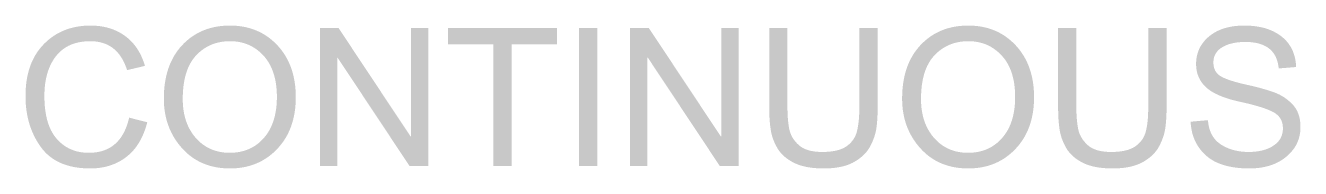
# Model space of a CAD drawing. Header units: millimetres. Extents: x -1336 to 24201, y -1370 to 16142.
# Drawn here: x 10057 to 11028, y 14217 to 14325 of the extents above; entities that cross this region are included whole.
import ezdxf

# ---------------------------------------------------------------- set-up
doc = ezdxf.new("R2010")
doc.units = ezdxf.units.MM
doc.layers.add('A-ANNO-TEXT', color=7, linetype='Continuous', lineweight=13)

msp = doc.modelspace()

# ---------------------------------------------------------------- hatches: boundary and pattern name
at = {"layer": 'A-ANNO-TEXT'}
h = msp.add_hatch(color=7, dxfattribs=at)
h.paths.add_polyline_path([(10150.2, 14251.68), (10149.6, 14249.5), (10148.95, 14247.4), (10148.24, 14245.36), (10147.48, 14243.4), (10146.67, 14241.5), (10145.8, 14239.68), (10144.88, 14237.92), (10143.91, 14236.24), (10142.88, 14234.62), (10141.8, 14233.08), (10140.67, 14231.6), (10139.48, 14230.2), (10138.24, 14228.87), (10136.94, 14227.6), (10135.59, 14226.41), (10134.19, 14225.29), (10132.75, 14224.23), (10131.27, 14223.25), (10129.75, 14222.33), (10128.2, 14221.48), (10126.61, 14220.7), (10124.99, 14219.98), (10123.33, 14219.34), (10121.63, 14218.76), (10119.9, 14218.25), (10118.14, 14217.81), (10116.34, 14217.43), (10114.5, 14217.13), (10112.63, 14216.89), (10110.72, 14216.72), (10108.78, 14216.62), (10106.8, 14216.58), (10105.2, 14216.6), (10103.63, 14216.65), (10102.09, 14216.73), (10100.57, 14216.84), (10099.08, 14216.98), (10097.62, 14217.15), (10096.19, 14217.36), (10094.78, 14217.59), (10093.4, 14217.86), (10092.05, 14218.16), (10090.73, 14218.49), (10089.43, 14218.86), (10088.16, 14219.25), (10086.92, 14219.68), (10085.7, 14220.13), (10084.51, 14220.62), (10083.35, 14221.14), (10082.22, 14221.69), (10081.11, 14222.28), (10080.04, 14222.89), (10078.99, 14223.54), (10077.96, 14224.22), (10076.97, 14224.93), (10076, 14225.67), (10075.06, 14226.44), (10074.14, 14227.25), (10073.25, 14228.08), (10072.4, 14228.95), (10071.56, 14229.85), (10070.76, 14230.78), (10069.98, 14231.74), (10069.23, 14232.74), (10067.8, 14234.78), (10066.47, 14236.88), (10065.23, 14239.02), (10064.08, 14241.22), (10063.02, 14243.47), (10062.05, 14245.77), (10061.18, 14248.12), (10060.39, 14250.52), (10059.7, 14252.98), (10059.11, 14255.48), (10058.6, 14258.04), (10058.19, 14260.65), (10057.86, 14263.31), (10057.63, 14266.02), (10057.49, 14268.78), (10057.45, 14271.59), (10057.5, 14274.69), (10057.67, 14277.71), (10057.94, 14280.63), (10058.32, 14283.48), (10058.8, 14286.24), (10059.4, 14288.91), (10060.1, 14291.5), (10060.91, 14294), (10061.83, 14296.42), (10062.86, 14298.75), (10064, 14301), (10065.24, 14303.16), (10066.6, 14305.23), (10068.06, 14307.22), (10069.63, 14309.13), (10071.31, 14310.95), (10073.07, 14312.67), (10074.9, 14314.28), (10076.78, 14315.78), (10078.73, 14317.17), (10080.74, 14318.45), (10082.82, 14319.61), (10084.95, 14320.67), (10087.15, 14321.61), (10089.4, 14322.44), (10091.72, 14323.17), (10094.11, 14323.78), (10096.55, 14324.28), (10099.05, 14324.67), (10101.62, 14324.94), (10104.25, 14325.11), (10106.94, 14325.17), (10108.84, 14325.14), (10110.7, 14325.04), (10112.53, 14324.89), (10114.33, 14324.68), (10116.09, 14324.4), (10117.81, 14324.07), (10119.5, 14323.67), (10121.16, 14323.21), (10122.78, 14322.7), (10124.37, 14322.12), (10125.92, 14321.48), (10127.43, 14320.77), (10128.92, 14320.01), (10130.36, 14319.19), (10131.78, 14318.3), (10133.15, 14317.36), (10134.49, 14316.35), (10135.77, 14315.29), (10137.01, 14314.18), (10138.19, 14313), (10139.32, 14311.77), (10140.4, 14310.49), (10141.43, 14309.14), (10142.41, 14307.74), (10143.34, 14306.29), (10144.22, 14304.77), (10145.04, 14303.2), (10145.82, 14301.58), (10146.54, 14299.9), (10147.22, 14298.16), (10147.84, 14296.36), (10148.41, 14294.51), (10134.8, 14291.29), (10134.36, 14292.64), (10133.89, 14293.94), (10133.39, 14295.21), (10132.86, 14296.43), (10132.3, 14297.61), (10131.72, 14298.74), (10131.11, 14299.83), (10130.47, 14300.89), (10129.8, 14301.89), (10129.11, 14302.86), (10128.38, 14303.78), (10127.63, 14304.66), (10126.85, 14305.5), (10126.04, 14306.3), (10125.21, 14307.05), (10124.35, 14307.76), (10123.45, 14308.43), (10122.54, 14309.05), (10121.59, 14309.64), (10120.62, 14310.17), (10119.62, 14310.67), (10118.59, 14311.12), (10117.53, 14311.53), (10116.45, 14311.9), (10115.34, 14312.22), (10114.2, 14312.5), (10113.04, 14312.74), (10111.84, 14312.93), (10110.62, 14313.08), (10109.37, 14313.19), (10108.1, 14313.25), (10106.8, 14313.28), (10104.68, 14313.23), (10102.63, 14313.1), (10100.64, 14312.88), (10098.72, 14312.57), (10096.87, 14312.17), (10095.07, 14311.69), (10093.35, 14311.12), (10091.68, 14310.46), (10090.09, 14309.71), (10088.56, 14308.87), (10087.09, 14307.94), (10085.69, 14306.93), (10084.35, 14305.83), (10083.08, 14304.64), (10081.87, 14303.36), (10080.73, 14302), (10079.65, 14300.56), (10078.64, 14299.05), (10077.71, 14297.49), (10076.84, 14295.87), (10076.04, 14294.19), (10075.31, 14292.45), (10074.66, 14290.65), (10074.07, 14288.79), (10073.55, 14286.87), (10073.09, 14284.89), (10072.71, 14282.85), (10072.4, 14280.74), (10072.16, 14278.58), (10071.98, 14276.36), (10071.88, 14274.08), (10071.85, 14271.73), (10071.88, 14269.04), (10071.99, 14266.43), (10072.17, 14263.91), (10072.43, 14261.48), (10072.76, 14259.13), (10073.16, 14256.88), (10073.63, 14254.71), (10074.18, 14252.63), (10074.8, 14250.64), (10075.5, 14248.73), (10076.26, 14246.91), (10077.1, 14245.18), (10078.02, 14243.54), (10079, 14241.99), (10080.06, 14240.52), (10081.19, 14239.15), (10082.38, 14237.85), (10083.62, 14236.64), (10084.9, 14235.52), (10086.22, 14234.48), (10087.59, 14233.52), (10089, 14232.64), (10090.46, 14231.85), (10091.96, 14231.14), (10093.51, 14230.52), (10095.1, 14229.97), (10096.74, 14229.52), (10098.42, 14229.14), (10100.14, 14228.85), (10101.91, 14228.64), (10103.72, 14228.52), (10105.58, 14228.47), (10107.1, 14228.5), (10108.59, 14228.58), (10110.04, 14228.71), (10111.45, 14228.89), (10112.83, 14229.12), (10114.17, 14229.41), (10115.47, 14229.75), (10116.74, 14230.14), (10117.98, 14230.58), (10119.17, 14231.08), (10120.34, 14231.62), (10121.46, 14232.22), (10122.55, 14232.87), (10123.6, 14233.57), (10124.62, 14234.33), (10125.6, 14235.13), (10126.54, 14235.99), (10127.45, 14236.91), (10128.32, 14237.87), (10129.16, 14238.89), (10129.96, 14239.96), (10130.72, 14241.08), (10131.45, 14242.25), (10132.14, 14243.48), (10132.8, 14244.76), (10133.42, 14246.09), (10134, 14247.48), (10134.55, 14248.91), (10135.06, 14250.4), (10135.54, 14251.95), (10135.97, 14253.54), (10136.38, 14255.19), (10150.2, 14251.68)])
h.paths.add_polyline_path([(10213.16, 14325.17), (10215.88, 14325.11), (10218.55, 14324.93), (10221.15, 14324.64), (10223.69, 14324.23), (10226.16, 14323.7), (10228.58, 14323.06), (10230.93, 14322.3), (10233.21, 14321.42), (10235.44, 14320.43), (10237.6, 14319.32), (10239.7, 14318.09), (10241.74, 14316.75), (10243.71, 14315.28), (10245.62, 14313.7), (10247.47, 14312.01), (10249.26, 14310.2), (10250.96, 14308.29), (10252.55, 14306.31), (10254.03, 14304.25), (10255.4, 14302.12), (10256.66, 14299.91), (10257.81, 14297.63), (10258.85, 14295.27), (10259.79, 14292.85), (10260.61, 14290.34), (10261.32, 14287.76), (10261.92, 14285.11), (10262.42, 14282.38), (10262.8, 14279.58), (10263.08, 14276.71), (10263.24, 14273.76), (10263.29, 14270.73), (10263.24, 14267.72), (10263.07, 14264.78), (10262.8, 14261.91), (10262.41, 14259.12), (10261.92, 14256.4), (10261.31, 14253.76), (10260.59, 14251.19), (10259.77, 14248.7), (10258.83, 14246.28), (10257.78, 14243.94), (10256.63, 14241.67), (10255.36, 14239.47), (10253.98, 14237.36), (10252.49, 14235.31), (10250.89, 14233.34), (10249.18, 14231.45), (10247.39, 14229.65), (10245.54, 14227.96), (10243.62, 14226.4), (10241.64, 14224.94), (10239.6, 14223.61), (10237.5, 14222.39), (10235.34, 14221.29), (10233.12, 14220.3), (10230.84, 14219.43), (10228.5, 14218.67), (10226.09, 14218.04), (10223.63, 14217.51), (10221.1, 14217.11), (10218.52, 14216.82), (10215.87, 14216.64), (10213.16, 14216.58), (10210.35, 14216.64), (10207.62, 14216.83), (10204.96, 14217.13), (10202.36, 14217.55), (10199.84, 14218.09), (10197.38, 14218.75), (10194.99, 14219.53), (10192.67, 14220.43), (10190.43, 14221.46), (10188.25, 14222.6), (10186.14, 14223.86), (10184.1, 14225.25), (10182.13, 14226.75), (10180.22, 14228.37), (10178.39, 14230.12), (10176.63, 14231.98), (10174.96, 14233.93), (10173.39, 14235.94), (10171.93, 14238), (10170.58, 14240.11), (10169.34, 14242.27), (10168.21, 14244.49), (10167.18, 14246.76), (10166.26, 14249.08), (10165.45, 14251.46), (10164.75, 14253.89), (10164.16, 14256.37), (10163.67, 14258.91), (10163.29, 14261.5), (10163.02, 14264.14), (10162.86, 14266.84), (10162.81, 14269.59), (10162.86, 14272.77), (10163.03, 14275.88), (10163.3, 14278.9), (10163.68, 14281.83), (10164.17, 14284.67), (10164.78, 14287.43), (10165.49, 14290.11), (10166.31, 14292.69), (10167.24, 14295.2), (10168.28, 14297.61), (10169.43, 14299.94), (10170.68, 14302.19), (10172.05, 14304.34), (10173.53, 14306.42), (10175.11, 14308.4), (10176.81, 14310.3), (10178.59, 14312.1), (10180.44, 14313.79), (10182.35, 14315.35), (10184.33, 14316.81), (10186.38, 14318.14), (10188.48, 14319.36), (10190.66, 14320.46), (10192.9, 14321.45), (10195.2, 14322.32), (10197.57, 14323.08), (10200.01, 14323.71), (10202.51, 14324.24), (10205.07, 14324.64), (10207.7, 14324.93), (10210.4, 14325.11), (10213.16, 14325.17)])
h.paths.add_polyline_path([(10213.02, 14228.47), (10214.99, 14228.52), (10216.91, 14228.65), (10218.79, 14228.87), (10220.62, 14229.17), (10222.41, 14229.57), (10224.14, 14230.05), (10225.83, 14230.61), (10227.47, 14231.27), (10229.07, 14232.01), (10230.62, 14232.84), (10232.12, 14233.76), (10233.57, 14234.76), (10234.97, 14235.85), (10236.33, 14237.03), (10237.64, 14238.29), (10238.91, 14239.65), (10240.11, 14241.08), (10241.23, 14242.58), (10242.28, 14244.14), (10243.25, 14245.78), (10244.15, 14247.48), (10244.96, 14249.26), (10245.7, 14251.1), (10246.36, 14253), (10246.95, 14254.98), (10247.46, 14257.03), (10247.89, 14259.14), (10248.25, 14261.32), (10248.53, 14263.57), (10248.73, 14265.89), (10248.85, 14268.28), (10248.9, 14270.73), (10248.86, 14273.26), (10248.74, 14275.71), (10248.54, 14278.08), (10248.26, 14280.38), (10247.91, 14282.61), (10247.47, 14284.77), (10246.96, 14286.85), (10246.36, 14288.85), (10245.69, 14290.79), (10244.94, 14292.64), (10244.11, 14294.43), (10243.2, 14296.14), (10242.21, 14297.78), (10241.14, 14299.34), (10239.99, 14300.83), (10238.76, 14302.25), (10237.48, 14303.58), (10236.15, 14304.83), (10234.78, 14305.99), (10233.37, 14307.07), (10231.92, 14308.06), (10230.43, 14308.97), (10228.9, 14309.79), (10227.33, 14310.52), (10225.72, 14311.16), (10224.07, 14311.72), (10222.37, 14312.2), (10220.64, 14312.59), (10218.87, 14312.89), (10217.05, 14313.1), (10215.2, 14313.23), (10213.3, 14313.28), (10211.35, 14313.23), (10209.45, 14313.11), (10207.59, 14312.9), (10205.77, 14312.6), (10204, 14312.22), (10202.27, 14311.76), (10200.58, 14311.21), (10198.94, 14310.57), (10197.34, 14309.85), (10195.79, 14309.05), (10194.28, 14308.16), (10192.81, 14307.19), (10191.38, 14306.14), (10190, 14305), (10188.67, 14303.77), (10187.37, 14302.46), (10186.14, 14301.06), (10184.99, 14299.58), (10183.92, 14298), (10182.92, 14296.33), (10182.01, 14294.58), (10181.18, 14292.73), (10180.42, 14290.79), (10179.75, 14288.76), (10179.15, 14286.65), (10178.63, 14284.44), (10178.2, 14282.14), (10177.84, 14279.75), (10177.56, 14277.27), (10177.36, 14274.71), (10177.24, 14272.05), (10177.2, 14269.3), (10177.24, 14267.04), (10177.36, 14264.84), (10177.55, 14262.7), (10177.83, 14260.6), (10178.18, 14258.57), (10178.6, 14256.58), (10179.11, 14254.65), (10179.69, 14252.78), (10180.35, 14250.96), (10181.09, 14249.2), (10181.91, 14247.49), (10182.8, 14245.83), (10183.78, 14244.23), (10184.83, 14242.68), (10185.95, 14241.19), (10187.16, 14239.75), (10188.43, 14238.39), (10189.74, 14237.11), (10191.1, 14235.92), (10192.51, 14234.82), (10193.96, 14233.81), (10195.46, 14232.88), (10197.01, 14232.04), (10198.6, 14231.29), (10200.24, 14230.63), (10201.93, 14230.06), (10203.66, 14229.58), (10205.44, 14229.18), (10207.26, 14228.87), (10209.13, 14228.65), (10211.05, 14228.52), (10213.02, 14228.47)])
h.paths.add_polyline_path([(10364.21, 14218.38), (10349.96, 14218.38), (10295.1, 14300.81), (10294.81, 14300.81), (10294.81, 14218.38), (10281.63, 14218.38), (10281.63, 14323.38), (10295.81, 14323.38), (10350.68, 14240.94), (10350.96, 14240.94), (10350.96, 14323.38), (10364.21, 14323.38), (10364.21, 14218.38)])
h.paths.add_polyline_path([(10462.34, 14310.91), (10427.6, 14310.91), (10427.6, 14218.38), (10413.63, 14218.38), (10413.63, 14310.91), (10379.18, 14310.91), (10379.18, 14323.38), (10462.34, 14323.38), (10462.34, 14310.91)])
h.paths.add_polyline_path([(10492.99, 14218.38), (10479.02, 14218.38), (10479.02, 14323.38), (10492.99, 14323.38), (10492.99, 14218.38)])
h.paths.add_polyline_path([(10600.5, 14218.38), (10586.24, 14218.38), (10531.38, 14300.81), (10531.09, 14300.81), (10531.09, 14218.38), (10517.92, 14218.38), (10517.92, 14323.38), (10532.1, 14323.38), (10586.96, 14240.94), (10587.25, 14240.94), (10587.25, 14323.38), (10600.5, 14323.38), (10600.5, 14218.38)])
h.paths.add_polyline_path([(10706.43, 14262.64), (10706.42, 14260.63), (10706.37, 14258.67), (10706.3, 14256.74), (10706.21, 14254.85), (10706.08, 14253), (10705.93, 14251.18), (10705.74, 14249.41), (10705.53, 14247.67), (10705.26, 14245.94), (10704.9, 14244.21), (10704.45, 14242.46), (10703.9, 14240.69), (10703.27, 14238.92), (10702.54, 14237.13), (10701.72, 14235.33), (10700.81, 14233.52), (10700.31, 14232.62), (10699.77, 14231.74), (10699.2, 14230.88), (10698.59, 14230.04), (10697.94, 14229.22), (10697.26, 14228.41), (10696.54, 14227.63), (10695.78, 14226.86), (10694.98, 14226.12), (10694.14, 14225.39), (10693.27, 14224.68), (10692.36, 14223.99), (10691.41, 14223.32), (10690.43, 14222.67), (10689.4, 14222.03), (10688.34, 14221.42), (10687.24, 14220.83), (10686.1, 14220.29), (10684.9, 14219.78), (10683.67, 14219.3), (10682.39, 14218.87), (10681.06, 14218.47), (10679.69, 14218.11), (10678.27, 14217.79), (10676.81, 14217.51), (10675.3, 14217.26), (10673.75, 14217.06), (10672.15, 14216.89), (10670.51, 14216.75), (10668.83, 14216.66), (10667.09, 14216.6), (10665.32, 14216.58), (10663.58, 14216.6), (10661.89, 14216.65), (10660.24, 14216.74), (10658.64, 14216.85), (10657.07, 14217), (10655.55, 14217.19), (10654.08, 14217.41), (10652.64, 14217.66), (10651.25, 14217.94), (10649.9, 14218.26), (10648.59, 14218.62), (10647.32, 14219), (10646.1, 14219.42), (10644.92, 14219.87), (10643.78, 14220.36), (10642.68, 14220.88), (10641.63, 14221.43), (10640.61, 14222), (10639.62, 14222.58), (10638.67, 14223.19), (10637.76, 14223.81), (10636.88, 14224.46), (10636.04, 14225.12), (10635.24, 14225.81), (10634.47, 14226.51), (10633.73, 14227.23), (10633.03, 14227.98), (10632.37, 14228.74), (10631.74, 14229.52), (10631.15, 14230.32), (10630.6, 14231.14), (10630.08, 14231.98), (10629.12, 14233.69), (10628.25, 14235.42), (10627.48, 14237.17), (10626.79, 14238.93), (10626.2, 14240.71), (10625.69, 14242.51), (10625.28, 14244.33), (10624.96, 14246.16), (10624.7, 14248.04), (10624.47, 14249.96), (10624.28, 14251.94), (10624.12, 14253.97), (10624, 14256.06), (10623.92, 14258.2), (10623.86, 14260.39), (10623.85, 14262.64), (10623.85, 14323.38), (10637.74, 14323.38), (10637.74, 14262.85), (10637.76, 14260.53), (10637.83, 14258.29), (10637.93, 14256.13), (10638.08, 14254.05), (10638.27, 14252.06), (10638.51, 14250.14), (10638.78, 14248.31), (10639.1, 14246.56), (10639.51, 14244.87), (10640.06, 14243.24), (10640.75, 14241.65), (10641.57, 14240.1), (10642.54, 14238.61), (10643.64, 14237.16), (10644.88, 14235.77), (10646.27, 14234.42), (10647.02, 14233.78), (10647.81, 14233.18), (10648.66, 14232.62), (10649.56, 14232.1), (10650.51, 14231.62), (10651.5, 14231.19), (10652.55, 14230.8), (10653.64, 14230.44), (10654.79, 14230.13), (10655.98, 14229.86), (10657.22, 14229.64), (10658.51, 14229.45), (10659.85, 14229.3), (10661.24, 14229.2), (10662.68, 14229.14), (10664.17, 14229.12), (10665.68, 14229.14), (10667.14, 14229.18), (10668.55, 14229.27), (10669.91, 14229.38), (10671.23, 14229.53), (10672.5, 14229.71), (10673.72, 14229.93), (10674.9, 14230.17), (10676.02, 14230.46), (10677.1, 14230.77), (10678.13, 14231.12), (10679.12, 14231.5), (10680.05, 14231.91), (10680.94, 14232.35), (10681.78, 14232.83), (10682.58, 14233.34), (10683.33, 14233.88), (10684.05, 14234.44), (10684.74, 14235.03), (10685.39, 14235.63), (10686.01, 14236.26), (10686.59, 14236.91), (10687.15, 14237.58), (10687.66, 14238.28), (10688.15, 14238.99), (10688.6, 14239.73), (10689.02, 14240.49), (10689.4, 14241.27), (10689.75, 14242.08), (10690.07, 14242.91), (10690.35, 14243.75), (10690.6, 14244.62), (10691.04, 14246.45), (10691.41, 14248.41), (10691.74, 14250.5), (10692, 14252.71), (10692.2, 14255.05), (10692.35, 14257.52), (10692.43, 14260.12), (10692.46, 14262.85), (10692.46, 14323.38), (10706.43, 14323.38), (10706.43, 14262.64)])
h.paths.add_polyline_path([(10775.4, 14325.17), (10778.13, 14325.11), (10780.79, 14324.93), (10783.39, 14324.64), (10785.93, 14324.23), (10788.41, 14323.7), (10790.82, 14323.06), (10793.17, 14322.3), (10795.46, 14321.42), (10797.68, 14320.43), (10799.84, 14319.32), (10801.94, 14318.09), (10803.98, 14316.75), (10805.95, 14315.28), (10807.87, 14313.7), (10809.71, 14312.01), (10811.5, 14310.2), (10813.2, 14308.29), (10814.79, 14306.31), (10816.27, 14304.25), (10817.64, 14302.12), (10818.9, 14299.91), (10820.06, 14297.63), (10821.1, 14295.27), (10822.03, 14292.85), (10822.85, 14290.34), (10823.56, 14287.76), (10824.17, 14285.11), (10824.66, 14282.38), (10825.05, 14279.58), (10825.32, 14276.71), (10825.48, 14273.76), (10825.54, 14270.73), (10825.48, 14267.72), (10825.32, 14264.78), (10825.04, 14261.91), (10824.66, 14259.12), (10824.16, 14256.4), (10823.55, 14253.76), (10822.84, 14251.19), (10822.01, 14248.7), (10821.07, 14246.28), (10820.03, 14243.94), (10818.87, 14241.67), (10817.6, 14239.47), (10816.22, 14237.36), (10814.74, 14235.31), (10813.14, 14233.34), (10811.43, 14231.45), (10809.63, 14229.65), (10807.78, 14227.96), (10805.86, 14226.4), (10803.89, 14224.94), (10801.85, 14223.61), (10799.75, 14222.39), (10797.59, 14221.29), (10795.37, 14220.3), (10793.09, 14219.43), (10790.74, 14218.67), (10788.34, 14218.04), (10785.87, 14217.51), (10783.35, 14217.11), (10780.76, 14216.82), (10778.11, 14216.64), (10775.4, 14216.58), (10772.6, 14216.64), (10769.87, 14216.83), (10767.2, 14217.13), (10764.61, 14217.55), (10762.08, 14218.09), (10759.62, 14218.75), (10757.24, 14219.53), (10754.92, 14220.43), (10752.67, 14221.46), (10750.49, 14222.6), (10748.38, 14223.86), (10746.34, 14225.25), (10744.37, 14226.75), (10742.47, 14228.37), (10740.64, 14230.12), (10738.87, 14231.98), (10737.2, 14233.93), (10735.63, 14235.94), (10734.18, 14238), (10732.83, 14240.11), (10731.58, 14242.27), (10730.45, 14244.49), (10729.42, 14246.76), (10728.51, 14249.08), (10727.7, 14251.46), (10727, 14253.89), (10726.4, 14256.37), (10725.92, 14258.91), (10725.54, 14261.5), (10725.27, 14264.14), (10725.11, 14266.84), (10725.05, 14269.59), (10725.11, 14272.77), (10725.27, 14275.88), (10725.54, 14278.9), (10725.93, 14281.83), (10726.42, 14284.67), (10727.02, 14287.43), (10727.73, 14290.11), (10728.55, 14292.69), (10729.48, 14295.2), (10730.52, 14297.61), (10731.67, 14299.94), (10732.93, 14302.19), (10734.29, 14304.34), (10735.77, 14306.42), (10737.36, 14308.4), (10739.05, 14310.3), (10740.84, 14312.1), (10742.68, 14313.79), (10744.6, 14315.35), (10746.58, 14316.81), (10748.62, 14318.14), (10750.73, 14319.36), (10752.9, 14320.46), (10755.14, 14321.45), (10757.45, 14322.32), (10759.82, 14323.08), (10762.25, 14323.71), (10764.75, 14324.24), (10767.32, 14324.64), (10769.95, 14324.93), (10772.64, 14325.11), (10775.4, 14325.17)])
h.paths.add_polyline_path([(10775.26, 14228.47), (10777.23, 14228.52), (10779.16, 14228.65), (10781.04, 14228.87), (10782.87, 14229.17), (10784.65, 14229.57), (10786.39, 14230.05), (10788.08, 14230.61), (10789.72, 14231.27), (10791.31, 14232.01), (10792.86, 14232.84), (10794.36, 14233.76), (10795.81, 14234.76), (10797.22, 14235.85), (10798.58, 14237.03), (10799.89, 14238.29), (10801.15, 14239.65), (10802.35, 14241.08), (10803.48, 14242.58), (10804.52, 14244.14), (10805.5, 14245.78), (10806.39, 14247.48), (10807.21, 14249.26), (10807.95, 14251.1), (10808.61, 14253), (10809.19, 14254.98), (10809.7, 14257.03), (10810.14, 14259.14), (10810.49, 14261.32), (10810.77, 14263.57), (10810.97, 14265.89), (10811.1, 14268.28), (10811.14, 14270.73), (10811.1, 14273.26), (10810.98, 14275.71), (10810.79, 14278.08), (10810.51, 14280.38), (10810.15, 14282.61), (10809.72, 14284.77), (10809.2, 14286.85), (10808.61, 14288.85), (10807.94, 14290.79), (10807.18, 14292.64), (10806.35, 14294.43), (10805.44, 14296.14), (10804.45, 14297.78), (10803.38, 14299.34), (10802.24, 14300.83), (10801.01, 14302.25), (10799.72, 14303.58), (10798.39, 14304.83), (10797.02, 14305.99), (10795.62, 14307.07), (10794.17, 14308.06), (10792.68, 14308.97), (10791.15, 14309.79), (10789.57, 14310.52), (10787.96, 14311.16), (10786.31, 14311.72), (10784.62, 14312.2), (10782.88, 14312.59), (10781.11, 14312.89), (10779.3, 14313.1), (10777.44, 14313.23), (10775.55, 14313.28), (10773.6, 14313.23), (10771.69, 14313.11), (10769.83, 14312.9), (10768.02, 14312.6), (10766.24, 14312.22), (10764.51, 14311.76), (10762.83, 14311.21), (10761.19, 14310.57), (10759.59, 14309.85), (10758.03, 14309.05), (10756.52, 14308.16), (10755.05, 14307.19), (10753.63, 14306.14), (10752.25, 14305), (10750.91, 14303.77), (10749.62, 14302.46), (10748.39, 14301.06), (10747.23, 14299.58), (10746.16, 14298), (10745.17, 14296.33), (10744.25, 14294.58), (10743.42, 14292.73), (10742.67, 14290.79), (10741.99, 14288.76), (10741.39, 14286.65), (10740.88, 14284.44), (10740.44, 14282.14), (10740.08, 14279.75), (10739.81, 14277.27), (10739.61, 14274.71), (10739.49, 14272.05), (10739.45, 14269.3), (10739.49, 14267.04), (10739.6, 14264.84), (10739.8, 14262.7), (10740.07, 14260.6), (10740.42, 14258.57), (10740.85, 14256.58), (10741.35, 14254.65), (10741.94, 14252.78), (10742.6, 14250.96), (10743.34, 14249.2), (10744.15, 14247.49), (10745.05, 14245.83), (10746.02, 14244.23), (10747.07, 14242.68), (10748.2, 14241.19), (10749.4, 14239.75), (10750.67, 14238.39), (10751.98, 14237.11), (10753.35, 14235.92), (10754.75, 14234.82), (10756.21, 14233.81), (10757.71, 14232.88), (10759.25, 14232.04), (10760.84, 14231.29), (10762.48, 14230.63), (10764.17, 14230.06), (10765.9, 14229.58), (10767.68, 14229.18), (10769.51, 14228.87), (10771.38, 14228.65), (10773.29, 14228.52), (10775.26, 14228.47)])
h.paths.add_polyline_path([(10926.46, 14262.64), (10926.44, 14260.63), (10926.4, 14258.67), (10926.33, 14256.74), (10926.23, 14254.85), (10926.11, 14253), (10925.95, 14251.18), (10925.77, 14249.41), (10925.56, 14247.67), (10925.29, 14245.94), (10924.93, 14244.21), (10924.48, 14242.46), (10923.93, 14240.69), (10923.29, 14238.92), (10922.57, 14237.13), (10921.75, 14235.33), (10920.83, 14233.52), (10920.34, 14232.62), (10919.8, 14231.74), (10919.23, 14230.88), (10918.62, 14230.04), (10917.97, 14229.22), (10917.29, 14228.41), (10916.56, 14227.63), (10915.8, 14226.86), (10915, 14226.12), (10914.17, 14225.39), (10913.3, 14224.68), (10912.39, 14223.99), (10911.44, 14223.32), (10910.45, 14222.67), (10909.43, 14222.03), (10908.37, 14221.42), (10907.27, 14220.83), (10906.12, 14220.29), (10904.93, 14219.78), (10903.7, 14219.3), (10902.41, 14218.87), (10901.09, 14218.47), (10899.72, 14218.11), (10898.3, 14217.79), (10896.84, 14217.51), (10895.33, 14217.26), (10893.78, 14217.06), (10892.18, 14216.89), (10890.54, 14216.75), (10888.85, 14216.66), (10887.12, 14216.6), (10885.34, 14216.58), (10883.61, 14216.6), (10881.92, 14216.65), (10880.27, 14216.74), (10878.67, 14216.85), (10877.1, 14217), (10875.58, 14217.19), (10874.1, 14217.41), (10872.67, 14217.66), (10871.27, 14217.94), (10869.92, 14218.26), (10868.61, 14218.62), (10867.35, 14219), (10866.13, 14219.42), (10864.95, 14219.87), (10863.81, 14220.36), (10862.71, 14220.88), (10861.66, 14221.43), (10860.63, 14222), (10859.65, 14222.58), (10858.7, 14223.19), (10857.79, 14223.81), (10856.91, 14224.46), (10856.07, 14225.12), (10855.26, 14225.81), (10854.49, 14226.51), (10853.76, 14227.23), (10853.06, 14227.98), (10852.4, 14228.74), (10851.77, 14229.52), (10851.18, 14230.32), (10850.62, 14231.14), (10850.11, 14231.98), (10849.15, 14233.69), (10848.28, 14235.42), (10847.51, 14237.17), (10846.82, 14238.93), (10846.23, 14240.71), (10845.72, 14242.51), (10845.31, 14244.33), (10844.98, 14246.16), (10844.72, 14248.04), (10844.5, 14249.96), (10844.31, 14251.94), (10844.15, 14253.97), (10844.03, 14256.06), (10843.94, 14258.2), (10843.89, 14260.39), (10843.87, 14262.64), (10843.87, 14323.38), (10857.77, 14323.38), (10857.77, 14262.85), (10857.79, 14260.53), (10857.85, 14258.29), (10857.96, 14256.13), (10858.11, 14254.05), (10858.3, 14252.06), (10858.53, 14250.14), (10858.81, 14248.31), (10859.13, 14246.56), (10859.54, 14244.87), (10860.09, 14243.24), (10860.78, 14241.65), (10861.6, 14240.1), (10862.57, 14238.61), (10863.67, 14237.16), (10864.91, 14235.77), (10866.29, 14234.42), (10867.04, 14233.78), (10867.84, 14233.18), (10868.69, 14232.62), (10869.59, 14232.1), (10870.53, 14231.62), (10871.53, 14231.19), (10872.58, 14230.8), (10873.67, 14230.44), (10874.81, 14230.13), (10876.01, 14229.86), (10877.25, 14229.64), (10878.54, 14229.45), (10879.88, 14229.3), (10881.27, 14229.2), (10882.71, 14229.14), (10884.2, 14229.12), (10885.71, 14229.14), (10887.17, 14229.18), (10888.58, 14229.27), (10889.94, 14229.38), (10891.26, 14229.53), (10892.53, 14229.71), (10893.75, 14229.93), (10894.92, 14230.17), (10896.05, 14230.46), (10897.13, 14230.77), (10898.16, 14231.12), (10899.15, 14231.5), (10900.08, 14231.91), (10900.97, 14232.35), (10901.81, 14232.83), (10902.61, 14233.34), (10903.36, 14233.88), (10904.08, 14234.44), (10904.76, 14235.03), (10905.42, 14235.63), (10906.04, 14236.26), (10906.62, 14236.91), (10907.17, 14237.58), (10907.69, 14238.28), (10908.18, 14238.99), (10908.63, 14239.73), (10909.04, 14240.49), (10909.43, 14241.27), (10909.78, 14242.08), (10910.09, 14242.91), (10910.38, 14243.75), (10910.63, 14244.62), (10911.06, 14246.45), (10911.44, 14248.41), (10911.76, 14250.5), (10912.02, 14252.71), (10912.23, 14255.05), (10912.37, 14257.52), (10912.46, 14260.12), (10912.49, 14262.85), (10912.49, 14323.38), (10926.46, 14323.38), (10926.46, 14262.64)])
h.paths.add_polyline_path([(11011.83, 14292.58), (11011.7, 14293.81), (11011.53, 14295.01), (11011.32, 14296.16), (11011.06, 14297.28), (11010.76, 14298.36), (11010.41, 14299.4), (11010.02, 14300.4), (11009.59, 14301.36), (11009.12, 14302.28), (11008.6, 14303.17), (11008.04, 14304.01), (11007.44, 14304.82), (11006.79, 14305.59), (11006.1, 14306.31), (11005.37, 14307), (11004.6, 14307.65), (11003.78, 14308.27), (11002.92, 14308.84), (11002.01, 14309.37), (11001.07, 14309.86), (11000.07, 14310.32), (10999.04, 14310.73), (10997.96, 14311.11), (10996.84, 14311.44), (10995.68, 14311.74), (10994.48, 14311.99), (10993.23, 14312.21), (10991.93, 14312.39), (10990.6, 14312.53), (10989.22, 14312.62), (10987.8, 14312.68), (10986.33, 14312.7), (10985.01, 14312.69), (10983.71, 14312.64), (10982.45, 14312.56), (10981.21, 14312.45), (10980.01, 14312.31), (10978.84, 14312.14), (10977.7, 14311.94), (10976.59, 14311.7), (10975.52, 14311.43), (10974.47, 14311.14), (10973.46, 14310.81), (10972.47, 14310.45), (10971.52, 14310.06), (10970.6, 14309.63), (10969.71, 14309.18), (10968.86, 14308.69), (10968.04, 14308.18), (10967.28, 14307.63), (10966.57, 14307.06), (10965.91, 14306.46), (10965.31, 14305.83), (10964.75, 14305.17), (10964.26, 14304.48), (10963.81, 14303.77), (10963.41, 14303.02), (10963.07, 14302.25), (10962.78, 14301.45), (10962.55, 14300.62), (10962.36, 14299.76), (10962.23, 14298.88), (10962.15, 14297.96), (10962.12, 14297.02), (10962.15, 14296.18), (10962.21, 14295.37), (10962.31, 14294.59), (10962.45, 14293.83), (10962.63, 14293.1), (10962.86, 14292.4), (10963.12, 14291.73), (10963.42, 14291.08), (10963.77, 14290.46), (10964.15, 14289.87), (10964.58, 14289.3), (10965.05, 14288.77), (10965.55, 14288.25), (10966.1, 14287.77), (10966.69, 14287.31), (10967.32, 14286.88), (10968, 14286.47), (10968.76, 14286.05), (10969.6, 14285.64), (10970.51, 14285.22), (10971.49, 14284.8), (10972.55, 14284.39), (10973.68, 14283.98), (10974.88, 14283.56), (10976.16, 14283.15), (10977.52, 14282.73), (10978.94, 14282.32), (10980.44, 14281.91), (10982.02, 14281.49), (10983.67, 14281.08), (10985.39, 14280.67), (10987.19, 14280.26), (10990.38, 14279.54), (10993.41, 14278.82), (10996.29, 14278.09), (10999.03, 14277.36), (11001.61, 14276.62), (11004.05, 14275.88), (11006.33, 14275.13), (11008.47, 14274.38), (11010.49, 14273.58), (11012.44, 14272.67), (11014.31, 14271.66), (11016.11, 14270.54), (11017.84, 14269.32), (11019.49, 14268), (11021.07, 14266.57), (11022.58, 14265.04), (11023.29, 14264.23), (11023.95, 14263.39), (11024.57, 14262.51), (11025.14, 14261.6), (11025.67, 14260.65), (11026.15, 14259.67), (11026.59, 14258.66), (11026.98, 14257.62), (11027.32, 14256.54), (11027.62, 14255.42), (11027.87, 14254.27), (11028.08, 14253.09), (11028.24, 14251.88), (11028.36, 14250.63), (11028.43, 14249.34), (11028.45, 14248.03), (11028.41, 14246.35), (11028.28, 14244.71), (11028.07, 14243.11), (11027.77, 14241.55), (11027.4, 14240.01), (11026.93, 14238.52), (11026.38, 14237.06), (11025.75, 14235.64), (11025.04, 14234.25), (11024.24, 14232.9), (11023.35, 14231.58), (11022.38, 14230.3), (11021.33, 14229.06), (11020.2, 14227.85), (11018.97, 14226.67), (11017.67, 14225.54), (11016.3, 14224.45), (11014.87, 14223.44), (11013.4, 14222.49), (11011.87, 14221.62), (11010.29, 14220.82), (11008.66, 14220.08), (11006.98, 14219.42), (11005.25, 14218.82), (11003.47, 14218.3), (11001.63, 14217.84), (10999.75, 14217.46), (10997.81, 14217.14), (10995.83, 14216.9), (10993.79, 14216.72), (10991.7, 14216.62), (10989.56, 14216.58), (10986.83, 14216.62), (10984.2, 14216.74), (10981.65, 14216.93), (10979.19, 14217.2), (10976.81, 14217.55), (10974.52, 14217.97), (10972.32, 14218.48), (10970.21, 14219.06), (10968.18, 14219.71), (10966.24, 14220.45), (10964.39, 14221.26), (10962.62, 14222.14), (10960.95, 14223.11), (10959.35, 14224.15), (10957.85, 14225.27), (10956.43, 14226.47), (10955.1, 14227.73), (10953.84, 14229.03), (10952.67, 14230.38), (10951.58, 14231.78), (10950.57, 14233.22), (10949.64, 14234.71), (10948.79, 14236.24), (10948.02, 14237.82), (10947.34, 14239.45), (10946.73, 14241.12), (10946.21, 14242.83), (10945.76, 14244.6), (10945.4, 14246.41), (10945.11, 14248.26), (10944.91, 14250.16), (10944.79, 14252.11), (10957.97, 14253.26), (10958.12, 14251.71), (10958.33, 14250.21), (10958.6, 14248.77), (10958.93, 14247.38), (10959.32, 14246.05), (10959.78, 14244.76), (10960.29, 14243.53), (10960.87, 14242.36), (10961.51, 14241.24), (10962.21, 14240.17), (10962.97, 14239.16), (10963.8, 14238.19), (10964.68, 14237.29), (10965.63, 14236.43), (10966.64, 14235.63), (10967.71, 14234.88), (10968.83, 14234.19), (10969.97, 14233.53), (10971.14, 14232.92), (10972.34, 14232.36), (10973.57, 14231.84), (10974.83, 14231.37), (10976.12, 14230.94), (10977.43, 14230.56), (10978.78, 14230.22), (10980.15, 14229.93), (10981.55, 14229.68), (10982.98, 14229.48), (10984.44, 14229.32), (10985.93, 14229.21), (10987.44, 14229.14), (10988.98, 14229.12), (10990.43, 14229.14), (10991.83, 14229.19), (10993.2, 14229.29), (10994.54, 14229.42), (10995.84, 14229.59), (10997.11, 14229.79), (10998.34, 14230.04), (10999.54, 14230.32), (11000.7, 14230.64), (11001.83, 14230.99), (11002.92, 14231.39), (11003.98, 14231.82), (11005, 14232.29), (11005.99, 14232.79), (11006.94, 14233.34), (11007.86, 14233.92), (11008.73, 14234.53), (11009.54, 14235.17), (11010.3, 14235.84), (11011.01, 14236.53), (11011.65, 14237.25), (11012.24, 14238), (11012.78, 14238.77), (11013.26, 14239.58), (11013.68, 14240.4), (11014.04, 14241.26), (11014.35, 14242.14), (11014.6, 14243.05), (11014.8, 14243.98), (11014.94, 14244.95), (11015.03, 14245.94), (11015.05, 14246.95), (11015.03, 14248.01), (11014.94, 14249.03), (11014.79, 14250.01), (11014.58, 14250.96), (11014.32, 14251.87), (11014, 14252.74), (11013.62, 14253.58), (11013.17, 14254.38), (11012.68, 14255.15), (11012.12, 14255.88), (11011.5, 14256.57), (11010.82, 14257.23), (11010.09, 14257.85), (11009.3, 14258.43), (11008.44, 14258.98), (11007.53, 14259.49), (11006.55, 14259.98), (11005.49, 14260.47), (11004.36, 14260.96), (11003.14, 14261.45), (11001.84, 14261.94), (11000.46, 14262.43), (10999, 14262.91), (10997.46, 14263.4), (10995.84, 14263.88), (10994.15, 14264.37), (10992.37, 14264.85), (10990.51, 14265.34), (10988.58, 14265.82), (10986.56, 14266.3), (10984.46, 14266.78), (10982.29, 14267.26), (10980.11, 14267.75), (10978.01, 14268.26), (10975.99, 14268.8), (10974.04, 14269.37), (10972.18, 14269.96), (10970.39, 14270.57), (10968.67, 14271.21), (10967.04, 14271.87), (10965.48, 14272.55), (10964, 14273.26), (10962.6, 14274), (10961.28, 14274.76), (10960.03, 14275.54), (10958.86, 14276.35), (10957.77, 14277.18), (10956.75, 14278.04), (10955.81, 14278.92), (10954.92, 14279.84), (10954.1, 14280.79), (10953.34, 14281.77), (10952.64, 14282.79), (10952, 14283.83), (10951.42, 14284.91), (10950.9, 14286.02), (10950.44, 14287.17), (10950.04, 14288.34), (10949.71, 14289.55), (10949.43, 14290.8), (10949.22, 14292.07), (10949.07, 14293.38), (10948.98, 14294.71), (10948.95, 14296.09), (10948.98, 14297.65), (10949.1, 14299.17), (10949.29, 14300.66), (10949.56, 14302.12), (10949.91, 14303.54), (10950.34, 14304.93), (10950.84, 14306.28), (10951.42, 14307.6), (10952.07, 14308.89), (10952.81, 14310.14), (10953.62, 14311.35), (10954.51, 14312.54), (10955.47, 14313.69), (10956.51, 14314.8), (10957.63, 14315.88), (10958.83, 14316.93), (10960.09, 14317.93), (10961.41, 14318.86), (10962.79, 14319.73), (10964.22, 14320.53), (10965.71, 14321.27), (10967.25, 14321.95), (10968.85, 14322.56), (10970.5, 14323.11), (10972.22, 14323.59), (10973.98, 14324.01), (10975.81, 14324.36), (10977.69, 14324.65), (10979.62, 14324.88), (10981.61, 14325.04), (10983.66, 14325.13), (10985.76, 14325.17), (10987.92, 14325.13), (10990.02, 14325.04), (10992.07, 14324.88), (10994.07, 14324.65), (10996.02, 14324.36), (10997.91, 14324.01), (10999.74, 14323.6), (11001.53, 14323.12), (11003.26, 14322.57), (11004.93, 14321.96), (11006.56, 14321.29), (11008.13, 14320.55), (11009.64, 14319.75), (11011.11, 14318.89), (11012.52, 14317.96), (11013.87, 14316.96), (11015.16, 14315.91), (11016.38, 14314.81), (11017.51, 14313.65), (11018.57, 14312.43), (11019.54, 14311.16), (11020.44, 14309.84), (11021.27, 14308.47), (11022.01, 14307.04), (11022.68, 14305.55), (11023.26, 14304.01), (11023.77, 14302.42), (11024.21, 14300.78), (11024.56, 14299.08), (11024.84, 14297.32), (11025.03, 14295.51), (11025.15, 14293.65), (11011.83, 14292.58)])

doc.saveas('drawing.dxf')
